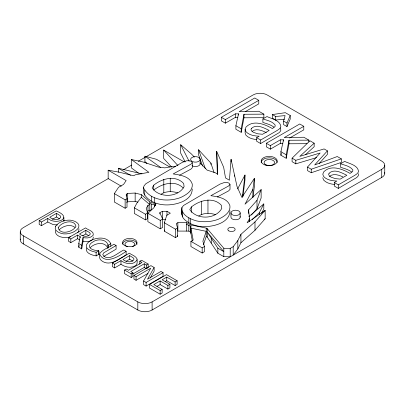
<?xml version="1.0" encoding="UTF-8"?>
<svg xmlns="http://www.w3.org/2000/svg" width="405" height="405" viewBox="0 0 405 405"><rect width="100%" height="100%" fill="white"/><g stroke="black" fill="none" stroke-linecap="round" stroke-linejoin="round"><path stroke-width="0.61" d="M192.259 188.958C192.132 200.485 177.309 204.601 167.781 204.915C158.421 205.203 147.557 201.675 143.4 192.593L143.4 187.677L144.099 185.819L145.825 183.743L182.422 162.294L186.548 160.805L189.181 160.689L191.261 161.342L192.329 162.739L192.329 167.655L190.887 169.158L179.557 175.223M229.939 210.711C229.979 223.636 211.035 227.473 200.885 226.516C195.124 225.99 189.56 223.828 185.12 220.082C181.055 217.115 181.506 211.992 181.926 207.562L183.506 205.497L220.102 184.047L224.228 182.559L226.861 182.442L228.941 183.1L230.01 184.493L230.01 189.408L228.567 190.912L217.237 196.977M252.963 197.189L254.33 186.842L254.33 178.448L241.866 197.382L237.016 186.457L231.078 159.292L229.432 180.2L225.514 177.937L223.666 167.275L216.685 151.364L217.343 174.54M181.764 214.458L181.926 207.562M242.306 197.311L244.969 175.041L237.603 188.963M242.97 196.526L244.969 179.81L244.969 175.041M252.882 197.2L252.882 189.408L254.33 178.448M68.572 237.689L70.829 238.99L77.578 235.097L80.149 236.586L78.783 243.587L78.783 247.212L81.714 248.903L81.714 245.278L83.06 237.527C86.498 238.373 90.968 238.13 93.277 235.092C94.137 230.901 87.809 230.03 85.541 227.893L68.572 237.689L68.572 241.314L70.829 242.62L77.578 238.722L79.638 239.912M81.714 248.903L83.06 241.152L83.06 237.527M241.203 132.314L241.203 128.785L243.972 114.261L263.868 114.159L263.868 117.693L243.972 117.789L241.203 132.314L235.892 129.251L235.892 125.717L238.515 113.861L235.381 113.835L225.347 119.627L221.307 117.298L221.307 120.832L225.347 123.16L235.381 117.369L237.887 117.389M282.898 143.375L280.387 143.355L270.358 149.146L266.318 146.818L266.318 143.284L270.358 145.613L280.387 139.821L283.525 139.846L280.903 151.703L280.903 155.236L286.208 158.299L286.208 154.771L288.983 140.246L308.878 140.145L308.878 141.912M286.208 158.299L288.983 143.775L288.983 140.246M78.783 247.212L79.127 245.46M116.098 245.531L103.68 252.872L102.759 254.699C108.221 262.815 118.498 252.077 123.859 250.017L126.117 251.318L126.117 254.942C119.278 259.109 109.396 267.108 101.351 260.536C98.977 258.927 99.569 255.687 99.919 253.262C103.336 248.827 109.507 247.556 113.84 244.23L116.098 245.531L116.098 249.161L103.68 256.502M280.903 155.236L281.298 153.46M86.478 248.007C85.02 253.277 92.188 255.185 96.122 255.894L98.81 254.34C99.493 250.406 98.881 250.336 95.484 250.356C93.687 249.991 91.864 249.429 90.406 248.28C87.824 246.129 90.654 242.934 92.907 241.962C98.212 237.836 109.866 239.694 107.902 248.275M272.312 114.569L285.353 112.696L290.228 115.511L290.228 119.045L286.983 126.573L283.566 124.598L283.566 121.07L285.095 115.597L275.638 116.493L272.312 114.569L272.312 118.103L275.638 120.022L284.502 119.186M39.189 220.725L56.158 210.929C74.074 218.037 55.753 225.636 47.77 218.376L41.447 222.026L39.189 220.725L39.189 224.355L41.447 225.656L47.77 222.006L53.126 224.583L57.429 224.962M137.098 259.732C134.166 265.579 125.378 264.014 120.968 260.633L114.64 264.288L112.382 262.982L112.382 266.611L114.64 267.913L120.968 264.262C124.953 267.067 130.481 268.459 134.951 265.953C137.821 264.728 137.204 261.326 136.991 258.82C135.538 255.879 131.833 255.008 129.357 253.186L112.382 262.982M55.338 230.445C54.705 237.391 65.286 238.626 70.328 236.844M233.204 246.675L233.204 255.069L237.841 248.933L240.929 242.727L254.993 230.293L265.154 218.756L265.154 210.362L254.993 221.899L240.929 234.333L237.841 240.54L233.204 246.675L230.207 248.407L230.207 256.8L223.808 256.654L223.808 248.26L207.249 228.698L206.231 228.111L190.892 224.917L186.589 222.704L177.871 222.689L176.337 223.575L177.537 227.98L177.537 236.373L175.446 237.583L164.324 231.159L164.324 222.765L166.794 215.242L170.318 213.207L166.981 211.278L162.329 211.299L159.838 212.736L159.838 213.936M164.324 231.159L164.703 230.005M203.477 244.655L206.231 236.505L206.231 228.111M248.579 213.44L248.579 209.846L257.003 200.308L261.134 189.565L245 204.196L252.882 189.408M251.389 215.06L257.003 208.702L261.134 197.959L261.134 189.565M256.841 139.573C252.867 139.254 248.705 138.176 245.906 135.159L245.131 132.901L245.131 129.367L246.022 127.064C253.322 119.48 264.759 124.234 272.418 128.572L275.051 126.557L275.187 125.084C272.312 121.237 267.128 120.427 262.88 118.923L262.88 122.457C266.682 123.677 270.722 124.654 273.952 127.15M286.983 126.573L286.983 123.039L290.228 115.511M252.199 219.566L259.311 212.782L263.802 203.923L263.802 208.929L261.559 213.354M141.289 197.336L149.804 204.672L147.987 205.35L146.22 208.373L147.668 212.919L147.668 218.578L145.415 219.88L134.379 213.511L134.379 207.846L136.875 203.113L141.289 197.336L141.289 194.608L135.154 193.043L127.707 193.413L126.259 194.248L126.259 196.045M133.959 275.44L150.928 265.645L154.133 267.492L147.521 279.192L160.957 271.431L163.068 272.651L163.068 276.276L146.099 286.077L143.567 284.614L143.567 280.989L150.701 268.211L136.07 276.656L133.959 275.44L133.959 279.065L136.07 280.285L147.992 273.4M150.225 278.033L154.133 271.117L154.133 267.492M153.748 185.166L152.164 187.955C159.19 198.334 178.104 197.675 184.098 186.644L183.662 183.49C175.481 174.757 162.005 178.468 153.748 185.166L153.748 190.082C161.909 183.597 174.985 179.734 183.237 188.021M147.106 212.524L147.987 211.01L147.987 205.35M248.579 209.846L249.531 218.72L247.106 222.831L265.154 210.362M191.428 206.92L189.763 209.598C196.739 220.092 215.759 219.469 221.778 208.398L221.343 205.249C213.167 196.511 199.685 200.232 191.428 206.92L191.428 212.367M126.259 194.248L127.008 198.759L127.008 207.152L125.135 208.236L114.331 201.999L114.331 193.605L118.569 187.292L123.55 184.417L126.152 180.59L108.16 170.201L108.16 178.595L121.257 186.158M77.816 232.505L78.691 231.255L78.985 228.86M314.164 143.198L299.811 156.37L324.086 148.929L327.417 150.847L314.675 164.951L337.259 156.532L341.319 158.876L341.319 162.405L311.237 172.753L307.501 170.596L307.501 167.062L320.132 152.994L295.812 160.314L292.096 158.168L309.952 140.763L314.164 143.198L314.164 146.726L305.365 154.801M319.196 163.483L327.417 154.381L327.417 150.847M192.329 162.739L190.887 164.243L173.178 173.932C180.098 175.011 189.763 176.251 192.259 184.042C193.043 190.912 185.996 194.982 180.655 197.503C168.156 202.277 150.078 200.915 143.4 187.677M230.01 184.493L228.567 185.996L210.858 195.686C217.779 196.764 227.443 198.005 229.939 205.796C230.718 212.665 223.676 216.736 218.335 219.257C211.466 221.899 203.847 222.38 196.648 220.938C190.694 219.257 183.349 216.103 181.764 209.547M90.325 247.566C94.674 243.051 104.91 241.081 107.801 248.052M59.317 229.584C63.403 225.944 70.247 223.702 74.991 227.397M248.827 216.64L263.802 203.923M252.173 131.357C256.4 127.995 262.126 130.607 266.343 132.612M329.457 176.504C333.224 173.021 338.853 174.995 342.863 176.909M264.121 219.469L265.154 218.756M108.226 178.61L23.399 227.585A9.674 5.584 0 0 0 23.399 235.831L23.399 243.942L137.821 310.002A9.953 5.746 0 0 0 152.108 310.002L381.718 177.441A9.922 5.731 0 0 0 384.659 172.555M123.525 169.776L131.721 165.043M138.277 161.261L253.009 95.018A9.862 5.69 0 0 1 267.29 95.018L381.718 161.084A9.922 5.731 0 0 1 381.718 169.331L381.718 177.441M221.307 117.298L254.735 97.995L258.775 100.329L258.775 103.862L245.182 111.709M56.477 213.349L49.699 217.262C52.766 219.566 57.621 220.938 60.578 217.688L60.72 216.548L59.97 215.536L56.477 213.349L56.477 216.974L52.306 219.383M258.775 100.329L239.203 111.628L258.841 111.259L263.868 114.159M262.88 118.923L266.981 116.554C271.755 118.847 280.29 120.32 280.852 126.664L280.24 127.95L278.979 129.236L277.06 130.531L260.643 140.008L256.628 137.69L256.628 141.223L260.643 143.542L278.979 132.769L280.24 131.483L280.852 130.192L280.447 127.995M114.331 193.605L125.135 199.842L127.008 198.759M126.74 202.363L127.707 201.806L135.154 201.437L137.943 202.146M85.86 230.313L79.456 234.009C82.443 236.348 87.141 237.639 90.082 234.51L90.214 233.498L89.551 232.591L85.86 230.313L85.86 233.938L82.66 235.791M256.628 137.69L259.185 136.212C254.467 135.974 249.283 135.28 245.906 131.625L245.131 129.367M266.318 143.284L299.746 123.981L303.785 126.314L303.785 129.848L289.651 138.009M134.379 207.846L145.415 214.22L147.668 212.919M159.838 212.736L162.648 219.024L162.648 227.418L160.243 228.805L147.876 221.662L147.876 213.268L153.809 207.826L155.945 203.862L149.804 201.943L141.289 194.608M303.785 126.314L284.214 137.614L303.851 137.244L308.878 140.145M110.813 246.199L110.813 243.785C103.847 229.048 69.883 246.878 96.122 252.264L98.81 250.71M107.902 245.248L110.813 243.785M147.876 213.268L160.243 220.411L162.648 219.024M126.117 251.318C119.708 255.859 105.259 265.336 99.701 254.264M129.676 255.606L122.892 259.524C125.965 261.827 130.815 263.194 133.772 259.949L133.913 258.805L133.169 257.798L129.676 255.606L129.676 259.235L126.021 261.341M164.324 222.765L175.446 229.19L177.537 227.98M146.848 268.414L148.149 267.664L148.149 264.035L146.418 265.037L144.251 263.787L130.744 271.583L132.911 272.833L132.911 276.463L131.179 277.46L124.588 273.658L124.588 270.034L126.325 269.031L128.486 270.282L141.993 262.486L139.826 261.235L139.826 264.257M139.826 261.235L141.563 260.233L148.149 264.035M124.588 270.034L131.179 273.836L132.911 272.833M132.906 273.962L144.251 267.411L146.418 268.662M190.922 241.355L193.185 240.049L190.892 228.147L206.231 231.341L202.89 241.233L204.439 246.544L204.439 251.707L202.176 253.014L190.922 246.518L190.922 241.355L202.176 247.85L204.439 246.544M351.621 171.988C348.386 169.493 344.346 168.515 340.544 167.295L340.544 163.762L344.65 161.393C349.419 163.686 357.954 165.159 358.516 171.502L357.904 172.793L356.648 174.074L354.724 175.37L338.312 184.847L334.292 182.528L334.292 186.062L338.312 188.381L356.648 177.608L357.904 176.327L358.516 175.036L358.506 173.72M143.567 280.989L146.099 282.447L163.068 272.651M156.953 286.386L160.107 284.568L167.888 289.064L169.898 287.904L169.898 284.28L167.888 285.434L160.107 280.943L153.804 284.578L162.157 289.403L162.157 293.033L160.152 294.187L149.541 288.061L149.541 284.437L166.511 274.636L177.122 280.766L177.122 284.391L175.117 285.55L166.759 280.726L165.21 281.622M177.122 280.766L175.117 281.921L166.759 277.101L162.111 279.784L169.898 284.28M334.292 182.528L336.849 181.05C332.13 180.812 326.946 180.119 323.57 176.464L322.8 174.206L323.691 171.902C330.986 164.319 342.422 169.072 350.082 173.411L352.714 171.396L352.856 169.928C349.976 166.08 344.792 165.27 340.544 163.762M149.541 284.437L160.152 290.562L162.157 289.403M23.399 235.831L137.821 301.892A9.953 5.746 0 0 0 152.108 301.892L381.718 169.331M161.084 194.187C165.974 190.993 172.333 191.109 177.755 192.836M198.764 215.941C203.659 212.767 210.013 212.863 215.435 214.589M147.987 211.01L151.617 209.653L151.617 204.09M307.501 167.062L311.237 169.219L341.319 158.876M292.096 158.168L292.096 161.701L295.812 163.848L316.573 157.601M288.983 143.775L307.01 143.689M162.329 219.692L165.817 219.677M192.385 241.046L190.654 232.06L188.821 231.098L177.871 231.083L177.871 222.689M223.808 248.26L230.207 248.407M175.669 166.425L173.158 166.339L164.784 167.873L158.35 167.052L142.95 161.949L131.438 159.56L131.438 167.953L138.414 173.056M334.505 184.412C330.531 184.098 326.369 183.014 323.57 179.997L322.8 177.739M108.16 170.201L119.121 172.176L133.68 175.765L135.305 174.828L148.883 172.317L131.438 159.56M83.06 241.152C86.397 242.099 93.565 241.734 93.337 237.057M118.311 172.262L118.311 168.242L141.998 173.897M146.954 163.463L144.919 162L144.919 156.203L156.472 159.302L169.928 167.073M144.919 162L146.134 162.324M149.804 203.528L155.672 205.203L155.672 203.619M186.589 224.289L190.892 226.506M283.566 121.07L286.983 123.039M235.892 125.717L241.203 128.785M280.903 151.703L286.208 154.771M171.674 167.154L163.696 158.466L163.696 150.078L184.209 161.919M118.311 168.242L130.526 175.294M206.231 236.505L207.249 237.092L217.86 253.216L223.808 256.654M217.86 248.209L223.808 251.647L207.249 232.09L217.86 248.209L217.86 253.216M56.477 216.974L59.565 218.887M85.86 233.938L89.065 235.892M129.676 259.235L132.759 261.144M98.81 254.34L98.638 250.614M78.783 243.587L81.714 245.278M144.919 156.203L160.709 167.543M185.191 161.944L180.691 153.131L180.691 144.737L191.281 153.87L194.349 157.024M154.999 204.606L155.672 205.203M200.055 162.881L207.077 170.095L215.222 172.727L217.703 174.16L216.685 151.364M202.606 166.04L198.561 154.781L198.561 149.739L210.924 163.144L214.053 172.55M163.696 150.078L177.972 165.62M180.691 144.737L189.125 161.261M198.561 149.739L205.375 168.703M177.238 235.275L177.537 236.373M249.298 220.285L249.455 221.5M63.798 220.188L63.904 221.1L63.904 217.475M384.75 165.205L384.75 173.32M338.312 184.847L338.312 188.381M311.237 169.219L311.237 172.753M295.812 160.314L295.812 163.848M283.525 139.846L283.525 141.026M280.387 139.821L280.387 143.355M275.638 116.493L275.638 120.022M270.358 145.613L270.358 149.146M260.643 140.008L260.643 143.542M259.311 212.782L259.311 214.655M257.003 200.308L257.003 208.702M254.993 221.899L254.993 230.293M249.531 218.72L249.531 221.545M243.972 114.261L243.972 117.789M242.6 194.851L242.6 196.04M240.929 234.333L240.929 242.727M240.185 212.954A4.622 2.668 0 0 1 233.148 215.151A4.622 2.668 0 0 1 233.371 210.534A4.622 2.668 0 0 1 240.185 212.954L240.185 217.181M238.515 113.861L238.515 115.04M237.841 240.54L237.841 248.933M235.381 113.835L235.381 117.369M234.525 175.061L234.525 176.261M231.078 159.292L231.078 161.686M230.951 212.807L230.951 217.034A4.622 2.668 0 0 0 236.044 219.758A4.622 2.668 0 0 0 240.064 216.488M225.347 119.627L225.347 123.16M211.243 238.155L211.243 243.162M210.924 163.144L210.924 164.405M207.962 199.974L207.962 213.278M207.249 228.698L207.249 237.092M202.176 247.85L202.176 253.014M201.452 201.118L201.452 214.422M200.197 159.464A4.779 2.759 0 0 1 192.912 161.742A4.779 2.759 0 0 1 193.139 156.963A4.779 2.759 0 0 1 200.197 159.464L200.197 163.838M190.892 224.917L190.892 233.31M190.654 218.751L190.654 223.666M190.654 226.491L190.654 232.06M188.821 217.794L188.821 222.704M188.821 224.912L188.821 231.098M186.589 222.704L186.589 231.093M182.422 211.997L182.422 216.913M175.446 229.19L175.446 237.583M175.117 281.921L175.117 285.55M170.242 178.215L170.242 191.524M167.888 285.434L167.888 289.064M166.981 211.278L166.981 215.475M166.759 277.101L166.759 280.726M163.797 179.349L163.797 192.653M162.329 211.299L162.329 219.095M160.243 220.411L160.243 228.805M160.152 290.562L160.152 294.187M160.107 280.943L160.107 284.568M154.659 197.802L154.659 202.718M154.659 204.925L154.659 206.778M152.108 301.892L152.108 310.002M151.617 196.349L151.617 201.265M149.804 201.943L149.804 210.332M146.418 265.037L146.418 268.059M146.099 282.447L146.099 286.077M145.415 214.22L145.415 219.88M144.742 190.244L144.742 195.154M144.251 263.787L144.251 267.411M137.821 301.892L137.821 310.002M136.07 276.656L136.07 280.285M135.154 193.043L135.154 201.437M131.179 273.836L131.179 277.46M127.707 193.413L127.707 201.806M125.135 199.842L125.135 208.236M120.968 260.633L120.968 264.262M114.64 264.288L114.64 267.913M108.084 245.354L108.084 247.774M96.122 252.264L96.122 255.894M80.149 236.586L80.149 237.791M77.578 235.097L77.578 238.722M70.829 238.99L70.829 242.62M47.77 218.376L47.77 222.006M41.447 222.026L41.447 225.656M20.25 231.706L20.25 239.821M23.399 243.942A9.674 5.584 0 0 1 20.341 239.046M127.372 246.66A4.87 2.81 0 0 1 126.076 242.418A4.87 2.81 0 0 1 133.534 242.418A4.87 2.81 0 0 1 132.243 246.66M122.558 244.225A7.249 4.187 0 0 1 129.808 240.038A7.249 4.187 0 0 1 137.052 244.225M261.164 162.476A8.024 4.632 0 0 1 269.188 157.839A8.024 4.632 0 0 1 277.212 162.476M200.065 163.124A4.779 2.759 0 0 1 197.691 166.192A4.779 2.759 0 0 1 191.945 165.66M58.204 227.818C60.097 235.589 73.366 231.862 75.978 226.238C74.074 218.482 60.79 222.168 58.204 227.818M55.47 226.41C53.708 231.139 60.203 233.533 63.863 233.898C69.326 234.232 75.441 232.212 78.691 227.63C80.398 222.897 73.902 220.497 70.227 220.153C64.785 219.849 58.72 221.859 55.47 226.41M251.414 128.431L250.978 129.686L251.616 130.967L253.317 132.258L257.605 133.777L262.536 134.278L269.193 130.43C263.954 127.99 256.623 123.53 251.414 128.431M329.078 173.274L328.642 174.53L329.28 175.81L330.981 177.096L335.269 178.615L340.2 179.116L346.862 175.274C341.617 172.829 334.287 168.369 329.078 173.274M126.183 246.199A7.249 4.187 0 0 0 137.052 242.575A7.249 4.187 0 0 0 126.183 238.95A7.249 4.187 0 0 0 126.183 246.199M265.174 165.022A8.024 4.632 0 0 0 277.212 161.008A8.024 4.632 0 0 0 265.174 156.998A8.024 4.632 0 0 0 265.174 165.022M266.525 165.088A5.265 3.037 0 0 0 274.605 162.648A5.265 3.037 0 0 0 266.905 159.828A5.265 3.037 0 0 0 266.525 165.088M228.865 230.916A3.691 2.131 0 0 0 235.042 229.959A3.691 2.131 0 0 0 230.521 227.352A3.691 2.131 0 0 0 228.865 230.916"/></g></svg>
